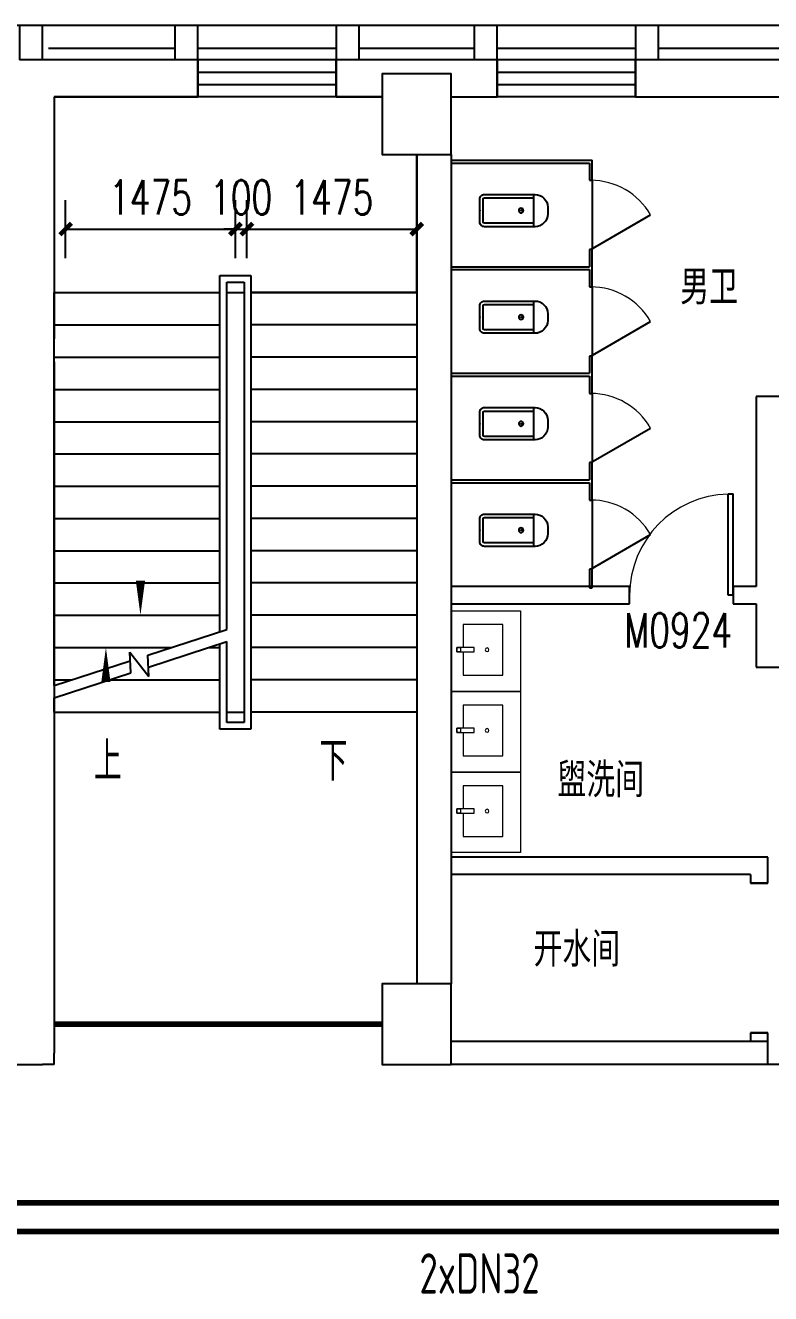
# Model space of a CAD drawing. Extents: x 2297255 to 2381355, y -608375 to -364775.
# Drawn here: x 2356448 to 2362923, y -508222 to -497213 of the extents above; entities that cross this region are included whole.
import ezdxf

# ---------------------------------------------------------------- set-up
doc = ezdxf.new("R2010")
doc.units = 0
doc.header["$LTSCALE"] = 1000
doc.header["$MEASUREMENT"] = 0
doc.linetypes.add('CENTER', pattern=[2, 1.25, -0.25, 0.25, -0.25])
doc.linetypes.add('DASH', pattern=[0.35, 0.25, -0.1])
doc.layers.add('A-FLOR-IDEN', color=7, linetype='Continuous', lineweight=20)
doc.layers.add('A-LVTRY', color=145, linetype='Continuous', lineweight=20)
for name, color, linetype in [('COLUMN', 9, 'Continuous'), ('DIM_SYMB', 3, 'Continuous'), ('LATRINE', 6, 'Continuous'), ('LVTRY', 6, 'Continuous'), ('PIPE-暖供水', 3, 'Continuous'), ('PIPE-暖回水', 2, 'DASH'), ('PUB_DIM', 3, 'Continuous'), ('STAIR', 2, 'Continuous'), ('TH_TEXT', 7, 'Continuous'), ('WALL', 9, 'Continuous'), ('WINDOW', 4, 'Continuous'), ('WINDOW_TEXT', 7, 'Continuous'), ('立面', 254, 'Continuous')]:
    doc.layers.add(name, color=color, linetype=linetype)
doc.styles.add('_TCH_DIM', font='SIMPLEX', dxfattribs={"bigfont": 'GBCBIG'})
doc.styles.add('_TCH_DIM_T3', font='SIMPLEX', dxfattribs={"width": 0.705882, "bigfont": 'GBCBIG'})
doc.styles.add('_TCH_WINDOW', font='SIMPLEX', dxfattribs={"height": 3.5, "bigfont": 'GBCBIG'})
doc.styles.add('ROS', font='simhei.ttf', dxfattribs={"width": 0.7})
doc.styles.add('TSSD_Rein', font='Tssdeng.shx', dxfattribs={"width": 0.7, "bigfont": 'hztxt.shx'})
doc.dimstyles.new('_TCH_ARCH&&100', dxfattribs={"dimtxt": 297.5, "dimasz": 100, "dimexe": 250, "dimexo": 300, "dimgap": 126.25, "dimtad": 1, "dimdec": 0, "dimzin": 0, "dimdsep": 46, "dimtxsty": '_TCH_DIM_T3', "dimblk": 'ARCHTICK', "dimcen": 0.09, "dimclrt": 7, "dimazin": 2, "dimtfac": 1, "dimtdec": 0, "dimtix": 1, "dimtmove": 2, "dimatfit": 3, "dimfxl": 30, "dimtolj": 1, "dimtzin": 0, "dimarcsym": 0})

# ---------------------------------------------------------------- blocks, each defined once
blk = doc.blocks.new('A$C549865D3')
at = {"layer": 'A-LVTRY'}
blk.add_lwpolyline([(299, 430), (550, 430), (550, 0), (0, 0), (0, 430), (252, 430)], dxfattribs=at)
for points in [[(252, 500), (252, 458), (299, 458), (299, 500)], [(299, 500), (299, 310), (252, 310), (252, 500)]]:
    blk.add_lwpolyline(points, close=True, dxfattribs=at)
blk.add_circle((275, 170), 20, dxfattribs=at)
blk = doc.blocks.new('2313414')
at = {"layer": 'A-LVTRY'}
blk.add_lwpolyline([(1698294, -109163), (1698294, -108463), (1698894, -108463), (1698894, -109163)], close=True, dxfattribs=at)
at = {"layer": 'A-LVTRY', "xscale": -0.8, "yscale": 0.8, "zscale": 0.8, "rotation": 90}
blk.add_blockref('A$C549865D3', (1698741, -108582), dxfattribs=at)
blk = doc.blocks.new('$lvtry$00000200')
at = {"color": 0}
for p, q in [((-110, -40), (-110, -470)), ((100, -30), (-100, -30)), ((110, -470), (110, -40))]:
    blk.add_line(p, q, dxfattribs=at)
blk.add_lwpolyline([(100, 0), (-100, 0, 0.414214), (-140, -40), (-140, -480, 0.414214), (-30, -590), (30, -590, 0.414214), (140, -480), (140, -40, 0.414214)], format="xyb", close=True, dxfattribs=at)
blk.add_lwpolyline([(140, -470), (-140, -470)], dxfattribs=at)
blk.add_circle((0, -359), 20, dxfattribs=at)
for centre, start, end in [((-100, -40), 90, 180), ((100, -40), 0, 90)]:
    blk.add_arc(centre, 10, start, end, dxfattribs=at)
for p in [(0, 0), (0, -359)]:
    blk.add_point(p, dxfattribs=at)
blk = doc.blocks.new('_ArchTick')
at = {"color": 0, "linetype": 'ByBlock', "const_width": 0.4}
blk.add_lwpolyline([(-0.5, -0.5), (0.5, 0.5)], dxfattribs=at)
blk = doc.blocks.new('*D59')
at = {"layer": 'Defpoints', "color": 0, "transparency": 16777216}
for p in [(13499, 21458), (12024, 20906), (13499, 20906)]:
    blk.add_point(p, dxfattribs=at)
at = {"layer": 'PUB_DIM', "color": 0, "lineweight": -2, "transparency": 16777216}
for p, q in [((12024, 21206), (12024, 21708)), ((13499, 21206), (13499, 21708)), ((12024, 21458), (13499, 21458))]:
    blk.add_line(p, q, dxfattribs=at)
at = {"layer": 'PUB_DIM', "color": 0, "lineweight": -2, "transparency": 16777216, "xscale": 100, "yscale": 100, "zscale": 100, "rotation": 180}
blk.add_blockref('_ArchTick', (12024, 21458), dxfattribs=at)
at = {"layer": 'PUB_DIM', "color": 0, "lineweight": -2, "transparency": 16777216, "xscale": 100, "yscale": 100, "zscale": 100}
blk.add_blockref('_ArchTick', (13499, 21458), dxfattribs=at)
at = {"layer": 'PUB_DIM', "color": 7, "transparency": 16777216, "insert": (12762, 21733), "char_height": 297.5, "attachment_point": 5, "style": '_TCH_DIM_T3'}
blk.add_mtext('\\A1;1475', dxfattribs=at)
blk = doc.blocks.new('*D60')
at = {"layer": 'Defpoints', "color": 0, "transparency": 16777216}
for p in [(12024, 21458), (11924, 20906), (12024, 20906)]:
    blk.add_point(p, dxfattribs=at)
at = {"layer": 'PUB_DIM', "color": 0, "lineweight": -2, "transparency": 16777216}
for p, q in [((11924, 21206), (11924, 21708)), ((12024, 21206), (12024, 21708)), ((11924, 21458), (11824, 21458)), ((11924, 21458), (12024, 21458)), ((12024, 21458), (12124, 21458))]:
    blk.add_line(p, q, dxfattribs=at)
at = {"layer": 'PUB_DIM', "color": 0, "lineweight": -2, "transparency": 16777216, "xscale": 100, "yscale": 100, "zscale": 100}
blk.add_blockref('_ArchTick', (11924, 21458), dxfattribs=at)
at = {"layer": 'PUB_DIM', "color": 0, "lineweight": -2, "transparency": 16777216, "xscale": 100, "yscale": 100, "zscale": 100, "rotation": 180}
blk.add_blockref('_ArchTick', (12024, 21458), dxfattribs=at)
at = {"layer": 'PUB_DIM', "color": 7, "transparency": 16777216, "insert": (11974, 21733), "char_height": 297.5, "attachment_point": 5, "style": '_TCH_DIM_T3'}
blk.add_mtext('\\A1;100', dxfattribs=at)
blk = doc.blocks.new('*D61')
at = {"layer": 'Defpoints', "color": 0, "transparency": 16777216}
for p in [(11924, 21458), (10449, 20906), (11924, 20906)]:
    blk.add_point(p, dxfattribs=at)
at = {"layer": 'PUB_DIM', "color": 0, "lineweight": -2, "transparency": 16777216}
for p, q in [((10449, 21206), (10449, 21708)), ((11924, 21206), (11924, 21708)), ((10449, 21458), (11924, 21458))]:
    blk.add_line(p, q, dxfattribs=at)
at = {"layer": 'PUB_DIM', "color": 0, "lineweight": -2, "transparency": 16777216, "xscale": 100, "yscale": 100, "zscale": 100, "rotation": 180}
blk.add_blockref('_ArchTick', (10449, 21458), dxfattribs=at)
at = {"layer": 'PUB_DIM', "color": 0, "lineweight": -2, "transparency": 16777216, "xscale": 100, "yscale": 100, "zscale": 100}
blk.add_blockref('_ArchTick', (11924, 21458), dxfattribs=at)
at = {"layer": 'PUB_DIM', "color": 7, "transparency": 16777216, "insert": (11187, 21733), "char_height": 297.5, "attachment_point": 5, "style": '_TCH_DIM_T3'}
blk.add_mtext('\\A1;1475', dxfattribs=at)
blk = doc.blocks.new('*D206')
at = {"layer": 'Defpoints', "color": 0, "transparency": 16777216}
for p in [(13499, 21458), (12024, 20906), (13499, 20906)]:
    blk.add_point(p, dxfattribs=at)
at = {"layer": 'PUB_DIM', "color": 0, "lineweight": -2, "transparency": 16777216}
for p, q in [((12024, 21206), (12024, 21708)), ((13499, 21206), (13499, 21708)), ((12024, 21458), (13499, 21458))]:
    blk.add_line(p, q, dxfattribs=at)
at = {"layer": 'PUB_DIM', "color": 0, "lineweight": -2, "transparency": 16777216, "xscale": 100, "yscale": 100, "zscale": 100, "rotation": 180}
blk.add_blockref('_ArchTick', (12024, 21458), dxfattribs=at)
at = {"layer": 'PUB_DIM', "color": 0, "lineweight": -2, "transparency": 16777216, "xscale": 100, "yscale": 100, "zscale": 100}
blk.add_blockref('_ArchTick', (13499, 21458), dxfattribs=at)
at = {"layer": 'PUB_DIM', "color": 7, "transparency": 16777216, "insert": (12762, 21733), "char_height": 297.5, "attachment_point": 5, "style": '_TCH_DIM_T3'}
blk.add_mtext('\\A1;1475', dxfattribs=at)
blk = doc.blocks.new('*D207')
at = {"layer": 'Defpoints', "color": 0, "transparency": 16777216}
for p in [(12024, 21458), (11924, 20906), (12024, 20906)]:
    blk.add_point(p, dxfattribs=at)
at = {"layer": 'PUB_DIM', "color": 0, "lineweight": -2, "transparency": 16777216}
for p, q in [((11924, 21206), (11924, 21708)), ((12024, 21206), (12024, 21708)), ((11924, 21458), (11824, 21458)), ((11924, 21458), (12024, 21458)), ((12024, 21458), (12124, 21458))]:
    blk.add_line(p, q, dxfattribs=at)
at = {"layer": 'PUB_DIM', "color": 0, "lineweight": -2, "transparency": 16777216, "xscale": 100, "yscale": 100, "zscale": 100}
blk.add_blockref('_ArchTick', (11924, 21458), dxfattribs=at)
at = {"layer": 'PUB_DIM', "color": 0, "lineweight": -2, "transparency": 16777216, "xscale": 100, "yscale": 100, "zscale": 100, "rotation": 180}
blk.add_blockref('_ArchTick', (12024, 21458), dxfattribs=at)
at = {"layer": 'PUB_DIM', "color": 7, "transparency": 16777216, "insert": (11974, 21733), "char_height": 297.5, "attachment_point": 5, "style": '_TCH_DIM_T3'}
blk.add_mtext('\\A1;100', dxfattribs=at)
blk = doc.blocks.new('*D208')
at = {"layer": 'Defpoints', "color": 0, "transparency": 16777216}
for p in [(11924, 21458), (10449, 20906), (11924, 20906)]:
    blk.add_point(p, dxfattribs=at)
at = {"layer": 'PUB_DIM', "color": 0, "lineweight": -2, "transparency": 16777216}
for p, q in [((10449, 21206), (10449, 21708)), ((11924, 21206), (11924, 21708)), ((10449, 21458), (11924, 21458))]:
    blk.add_line(p, q, dxfattribs=at)
at = {"layer": 'PUB_DIM', "color": 0, "lineweight": -2, "transparency": 16777216, "xscale": 100, "yscale": 100, "zscale": 100, "rotation": 180}
blk.add_blockref('_ArchTick', (10449, 21458), dxfattribs=at)
at = {"layer": 'PUB_DIM', "color": 0, "lineweight": -2, "transparency": 16777216, "xscale": 100, "yscale": 100, "zscale": 100}
blk.add_blockref('_ArchTick', (11924, 21458), dxfattribs=at)
at = {"layer": 'PUB_DIM', "color": 7, "transparency": 16777216, "insert": (11187, 21733), "char_height": 297.5, "attachment_point": 5, "style": '_TCH_DIM_T3'}
blk.add_mtext('\\A1;1475', dxfattribs=at)
blk = doc.blocks.new('*D353')
at = {"layer": 'Defpoints', "color": 0, "transparency": 16777216}
for p in [(13499, 21458), (12024, 20906), (13499, 20906)]:
    blk.add_point(p, dxfattribs=at)
at = {"layer": 'PUB_DIM', "color": 0, "lineweight": -2, "transparency": 16777216}
for p, q in [((12024, 21206), (12024, 21708)), ((13499, 21206), (13499, 21708)), ((12024, 21458), (13499, 21458))]:
    blk.add_line(p, q, dxfattribs=at)
at = {"layer": 'PUB_DIM', "color": 0, "lineweight": -2, "transparency": 16777216, "xscale": 100, "yscale": 100, "zscale": 100, "rotation": 180}
blk.add_blockref('_ArchTick', (12024, 21458), dxfattribs=at)
at = {"layer": 'PUB_DIM', "color": 0, "lineweight": -2, "transparency": 16777216, "xscale": 100, "yscale": 100, "zscale": 100}
blk.add_blockref('_ArchTick', (13499, 21458), dxfattribs=at)
at = {"layer": 'PUB_DIM', "color": 7, "transparency": 16777216, "insert": (12762, 21733), "char_height": 297.5, "attachment_point": 5, "style": '_TCH_DIM_T3'}
blk.add_mtext('\\A1;1475', dxfattribs=at)
blk = doc.blocks.new('*D354')
at = {"layer": 'Defpoints', "color": 0, "transparency": 16777216}
for p in [(12024, 21458), (11924, 20906), (12024, 20906)]:
    blk.add_point(p, dxfattribs=at)
at = {"layer": 'PUB_DIM', "color": 0, "lineweight": -2, "transparency": 16777216}
for p, q in [((11924, 21206), (11924, 21708)), ((12024, 21206), (12024, 21708)), ((11924, 21458), (11824, 21458)), ((11924, 21458), (12024, 21458)), ((12024, 21458), (12124, 21458))]:
    blk.add_line(p, q, dxfattribs=at)
at = {"layer": 'PUB_DIM', "color": 0, "lineweight": -2, "transparency": 16777216, "xscale": 100, "yscale": 100, "zscale": 100}
blk.add_blockref('_ArchTick', (11924, 21458), dxfattribs=at)
at = {"layer": 'PUB_DIM', "color": 0, "lineweight": -2, "transparency": 16777216, "xscale": 100, "yscale": 100, "zscale": 100, "rotation": 180}
blk.add_blockref('_ArchTick', (12024, 21458), dxfattribs=at)
at = {"layer": 'PUB_DIM', "color": 7, "transparency": 16777216, "insert": (11974, 21733), "char_height": 297.5, "attachment_point": 5, "style": '_TCH_DIM_T3'}
blk.add_mtext('\\A1;100', dxfattribs=at)
blk = doc.blocks.new('*D355')
at = {"layer": 'Defpoints', "color": 0, "transparency": 16777216}
for p in [(11924, 21458), (10449, 20906), (11924, 20906)]:
    blk.add_point(p, dxfattribs=at)
at = {"layer": 'PUB_DIM', "color": 0, "lineweight": -2, "transparency": 16777216}
for p, q in [((10449, 21206), (10449, 21708)), ((11924, 21206), (11924, 21708)), ((10449, 21458), (11924, 21458))]:
    blk.add_line(p, q, dxfattribs=at)
at = {"layer": 'PUB_DIM', "color": 0, "lineweight": -2, "transparency": 16777216, "xscale": 100, "yscale": 100, "zscale": 100, "rotation": 180}
blk.add_blockref('_ArchTick', (10449, 21458), dxfattribs=at)
at = {"layer": 'PUB_DIM', "color": 0, "lineweight": -2, "transparency": 16777216, "xscale": 100, "yscale": 100, "zscale": 100}
blk.add_blockref('_ArchTick', (11924, 21458), dxfattribs=at)
at = {"layer": 'PUB_DIM', "color": 7, "transparency": 16777216, "insert": (11187, 21733), "char_height": 297.5, "attachment_point": 5, "style": '_TCH_DIM_T3'}
blk.add_mtext('\\A1;1475', dxfattribs=at)
blk = doc.blocks.new('_FZHK')
blk.add_lwpolyline([(-0.5, -0.5), (0.5, -0.5), (0.5, 0.5), (-0.5, 0.5)], close=True)
blk = doc.blocks.new('$WINLIB2D$00000001')
at = {"color": 0}
for points in [[(-0.5, 0.5), (-0.5, -0.5)], [(-0.5, 0.5), (0.5, 0.5)], [(0.5, -0.5), (0.5, 0.5)], [(0.5, 0.1667), (-0.5, 0.1667)], [(0.5, -0.1667), (-0.5, -0.1667)], [(-0.5, -0.5), (0.5, -0.5)]]:
    blk.add_lwpolyline(points, dxfattribs=at)
blk = doc.blocks.new('*D537')
at = {"layer": 'Defpoints', "color": 0, "transparency": 16777216}
for p in [(13499, 21458), (12024, 20906), (13499, 20906)]:
    blk.add_point(p, dxfattribs=at)
at = {"layer": 'PUB_DIM', "color": 0, "lineweight": -2, "transparency": 16777216}
for p, q in [((12024, 21206), (12024, 21708)), ((13499, 21206), (13499, 21708)), ((12024, 21458), (13499, 21458))]:
    blk.add_line(p, q, dxfattribs=at)
at = {"layer": 'PUB_DIM', "color": 0, "lineweight": -2, "transparency": 16777216, "xscale": 100, "yscale": 100, "zscale": 100, "rotation": 180}
blk.add_blockref('_ArchTick', (12024, 21458), dxfattribs=at)
at = {"layer": 'PUB_DIM', "color": 0, "lineweight": -2, "transparency": 16777216, "xscale": 100, "yscale": 100, "zscale": 100}
blk.add_blockref('_ArchTick', (13499, 21458), dxfattribs=at)
at = {"layer": 'PUB_DIM', "color": 7, "transparency": 16777216, "insert": (12762, 21733), "char_height": 297.5, "attachment_point": 5, "style": '_TCH_DIM_T3'}
blk.add_mtext('\\A1;1475', dxfattribs=at)
blk = doc.blocks.new('*D538')
at = {"layer": 'Defpoints', "color": 0, "transparency": 16777216}
for p in [(12024, 21458), (11924, 20906), (12024, 20906)]:
    blk.add_point(p, dxfattribs=at)
at = {"layer": 'PUB_DIM', "color": 0, "lineweight": -2, "transparency": 16777216}
for p, q in [((11924, 21206), (11924, 21708)), ((12024, 21206), (12024, 21708)), ((11924, 21458), (11824, 21458)), ((11924, 21458), (12024, 21458)), ((12024, 21458), (12124, 21458))]:
    blk.add_line(p, q, dxfattribs=at)
at = {"layer": 'PUB_DIM', "color": 0, "lineweight": -2, "transparency": 16777216, "xscale": 100, "yscale": 100, "zscale": 100}
blk.add_blockref('_ArchTick', (11924, 21458), dxfattribs=at)
at = {"layer": 'PUB_DIM', "color": 0, "lineweight": -2, "transparency": 16777216, "xscale": 100, "yscale": 100, "zscale": 100, "rotation": 180}
blk.add_blockref('_ArchTick', (12024, 21458), dxfattribs=at)
at = {"layer": 'PUB_DIM', "color": 7, "transparency": 16777216, "insert": (11974, 21733), "char_height": 297.5, "attachment_point": 5, "style": '_TCH_DIM_T3'}
blk.add_mtext('\\A1;100', dxfattribs=at)
blk = doc.blocks.new('*D539')
at = {"layer": 'Defpoints', "color": 0, "transparency": 16777216}
for p in [(11924, 21458), (10449, 20906), (11924, 20906)]:
    blk.add_point(p, dxfattribs=at)
at = {"layer": 'PUB_DIM', "color": 0, "lineweight": -2, "transparency": 16777216}
for p, q in [((10449, 21206), (10449, 21708)), ((11924, 21206), (11924, 21708)), ((10449, 21458), (11924, 21458))]:
    blk.add_line(p, q, dxfattribs=at)
at = {"layer": 'PUB_DIM', "color": 0, "lineweight": -2, "transparency": 16777216, "xscale": 100, "yscale": 100, "zscale": 100, "rotation": 180}
blk.add_blockref('_ArchTick', (10449, 21458), dxfattribs=at)
at = {"layer": 'PUB_DIM', "color": 0, "lineweight": -2, "transparency": 16777216, "xscale": 100, "yscale": 100, "zscale": 100}
blk.add_blockref('_ArchTick', (11924, 21458), dxfattribs=at)
at = {"layer": 'PUB_DIM', "color": 7, "transparency": 16777216, "insert": (11187, 21733), "char_height": 297.5, "attachment_point": 5, "style": '_TCH_DIM_T3'}
blk.add_mtext('\\A1;1475', dxfattribs=at)
blk = doc.blocks.new('$DorLib2D$00000001')
for p, q in [((0.45, 0.975), (0.5, 0.975)), ((0.45, 0), (0.45, 0.975)), ((0.5, 0), (0.5, 0.975)), ((0.5, 0), (0.45, 0))]:
    blk.add_line(p, q)
at = {"lineweight": 13}
blk.add_arc((0.475, 0), 0.975, 91.4693, 180, dxfattribs=at)
blk = doc.blocks.new('$TCHSYS$APDOOR2D')
blk.add_line((0.5, 0), (0, 0.866))
at = {"lineweight": 13}
blk.add_arc((0.5, 0), 1, 120, 180, dxfattribs=at)
blk = doc.blocks.new('A$C67117B41')
for p, q in [((21719.1, 23226.2), (-18720.9, 23226.2)), ((18849.1, 14206.2), (16549.1, 14206.2))]:
    blk.add_line(p, q)
for points in [[(10249.1, 22926.2), (10249.1, 23226.2), (10049.1, 23226.2), (10049.1, 22926.2)], [(11599.1, 22926.2), (11599.1, 23226.2), (11399.1, 23226.2), (11399.1, 22926.2)], [(12999.1, 22926.2), (12999.1, 23226.2), (12799.1, 23226.2), (12799.1, 22926.2)], [(14199.1, 22926.2), (14199.1, 23226.2), (13999.1, 23226.2), (13999.1, 22926.2)], [(15599.1, 22926.2), (15599.1, 23226.2), (15399.1, 23226.2), (15399.1, 22926.2)], [(11399.1, 23026.2), (10299.1, 23026.2)], [(12799.1, 23026.2), (11599.1, 23026.2)], [(13999.1, 23026.2), (12999.1, 23026.2)], [(15399.1, 23026.2), (14199.1, 23026.2)], [(16699.1, 23026.2), (15599.1, 23026.2)]]:
    blk.add_lwpolyline(points)
at = {"layer": 'DIM_SYMB'}
for points in [[(12749.1, 17126.2, 0, 0, 0), (12749.1, 21756.2, 0, 0, 0), (11099.1, 21756.2, 0, 0, 0), (11099.1, 18106.2, 0, 80, 0), (11099.1, 18406.2, 0, 0, 0)], [(10799.1, 17126.2, 0, 0, 0), (10799.1, 17826.2, 0, 80, 0), (10799.1, 17526.2, 0, 0, 0)]]:
    blk.add_lwpolyline(points, format="xyseb", dxfattribs=at)
at = {"layer": 'LATRINE'}
for p, q in [((13799.1, 22056.2), (15024.1, 22056.2)), ((13799.1, 22056.2), (13799.1, 22031.2)), ((13799.1, 22031.2), (14999.1, 22031.2)), ((14999.1, 22031.2), (14999.1, 21881.2)), ((15024.1, 21881.2), (15024.1, 22056.2)), ((14999.1, 21881.2), (15024.1, 21881.2)), ((15024.1, 21881.2, 400), (15024.1, 21281.2, 400)), ((15024.1, 21281.2), (14999.1, 21281.2)), ((14999.1, 21281.2), (14999.1, 21131.2)), ((15024.1, 21118.7), (15024.1, 21281.2)), ((13799.1, 21131.2), (14999.1, 21131.2)), ((13799.1, 21131.2), (13799.1, 21106.2)), ((13799.1, 21106.2), (14999.1, 21106.2)), ((14999.1, 21106.2), (14999.1, 20956.2)), ((15024.1, 20956.2), (15024.1, 21118.7)), ((14999.1, 20956.2), (15024.1, 20956.2)), ((15024.1, 20956.2, 400), (15024.1, 20356.2, 400)), ((15024.1, 20356.2), (14999.1, 20356.2)), ((14999.1, 20356.2), (14999.1, 20206.2)), ((15024.1, 20193.7), (15024.1, 20356.2)), ((13799.1, 20206.2), (14999.1, 20206.2)), ((13799.1, 20206.2), (13799.1, 20181.2)), ((13799.1, 20181.2), (14999.1, 20181.2)), ((14999.1, 20181.2), (14999.1, 20031.2)), ((15024.1, 20031.2), (15024.1, 20193.7)), ((14999.1, 20031.2), (15024.1, 20031.2)), ((15024.1, 20031.2, 400), (15024.1, 19431.2, 400)), ((15024.1, 19431.2), (14999.1, 19431.2)), ((14999.1, 19431.2), (14999.1, 19281.2)), ((15024.1, 19268.7), (15024.1, 19431.2)), ((13799.1, 19281.2), (14999.1, 19281.2)), ((13799.1, 19281.2), (13799.1, 19256.2)), ((15024.1, 19106.2), (15024.1, 19268.7)), ((13799.1, 19256.2), (14999.1, 19256.2)), ((14999.1, 19256.2), (14999.1, 19106.2)), ((14999.1, 19106.2), (15024.1, 19106.2)), ((15024.1, 19106.2, 400), (15024.1, 18506.2, 400)), ((15024.1, 18506.2), (14999.1, 18506.2)), ((14999.1, 18506.2), (14999.1, 18343.7)), ((15024.1, 18343.7), (15024.1, 18506.2)), ((14999.1, 18343.7), (15024.1, 18343.7))]:
    blk.add_line(p, q, dxfattribs=at)
at = {"layer": 'STAIR'}
for p, q in [((13199.1, 22606.2), (10349.1, 22606.2)), ((10349.1, 22606.2), (10349.1, 20906.2)), ((13499.1, 20906.2), (13499.1, 22106.2)), ((11789.1, 17962.8), (11789.1, 21056.2)), ((11789.1, 21056.2), (12059.1, 21056.2)), ((12059.1, 21056.2), (12059.1, 17116.2)), ((11849.1, 17982.2), (11849.1, 20996.2)), ((11849.1, 20996.2), (11999.1, 20996.2)), ((11999.1, 20996.2), (11999.1, 17176.2)), ((10349.1, 17495.4), (10349.1, 20906.2)), ((10349.1, 20906.2), (11789.1, 20906.2)), ((10349.1, 20906.2), (11789.1, 20906.2)), ((11849.1, 17982.2), (11849.1, 20906.2)), ((11849.1, 20906.2), (11999.1, 20906.2)), ((11999.1, 20906.2), (11999.1, 17266.2)), ((13499.1, 20906.2), (12059.1, 20906.2)), ((12059.1, 20906.2), (13499.1, 20906.2)), ((13499.1, 20906.2), (13499.1, 17266.2)), ((10349.1, 20626.2), (11789.1, 20626.2)), ((13499.1, 20626.2), (12059.1, 20626.2)), ((10349.1, 20346.2), (11789.1, 20346.2)), ((13499.1, 20346.2), (12059.1, 20346.2)), ((10349.1, 20066.2), (11789.1, 20066.2)), ((13499.1, 20066.2), (12059.1, 20066.2)), ((10349.1, 19786.2), (11789.1, 19786.2)), ((13499.1, 19786.2), (12059.1, 19786.2)), ((10349.1, 19506.2), (11789.1, 19506.2)), ((13499.1, 19506.2), (12059.1, 19506.2)), ((10349.1, 19226.2), (11789.1, 19226.2)), ((13499.1, 19226.2), (12059.1, 19226.2)), ((10349.1, 18946.2), (11789.1, 18946.2)), ((13499.1, 18946.2), (12059.1, 18946.2)), ((10349.1, 18666.2), (11789.1, 18666.2)), ((13499.1, 18666.2), (12059.1, 18666.2)), ((10349.1, 18386.2), (11789.1, 18386.2)), ((13499.1, 18386.2), (12059.1, 18386.2)), ((10349.1, 18106.2), (11789.1, 18106.2)), ((13499.1, 18106.2), (12059.1, 18106.2)), ((11162.9, 17759.5), (11849.1, 17982.2)), ((11168.3, 17656.1), (11849.1, 17877.1)), ((11789.1, 17116.2), (11789.1, 17857.6)), ((11849.1, 17266.2), (11849.1, 17877.1)), ((11849.1, 17176.2), (11849.1, 17877.1)), ((10349.1, 17826.2), (11368.5, 17826.2)), ((11016.4, 17606.8), (11007.1, 17785)), ((11007.1, 17785), (11172.6, 17573)), ((11172.6, 17573), (11162.9, 17759.5)), ((11692.4, 17826.2), (11789.1, 17826.2)), ((13499.1, 17826.2), (12059.1, 17826.2)), ((10349.1, 17495.4), (11011, 17710.2)), ((10349.1, 17390.2), (11016.4, 17606.8)), ((10349.1, 17546.2), (10505.8, 17546.2)), ((10829.8, 17546.2), (11789.1, 17546.2)), ((13499.1, 17546.2), (12059.1, 17546.2)), ((10349.1, 17266.2), (10349.1, 17390.2)), ((10349.1, 17266.2), (11789.1, 17266.2)), ((11849.1, 17266.2), (11999.1, 17266.2)), ((11999.1, 17176.2), (11849.1, 17176.2)), ((13499.1, 17266.2), (12059.1, 17266.2)), ((12059.1, 17116.2), (11789.1, 17116.2))]:
    blk.add_line(p, q, dxfattribs=at)
at = {"layer": 'WALL'}
for p, q in [((10249.1, 22926.2), (10049.1, 22926.2)), ((11599.1, 22926.2), (10249.1, 22926.2)), ((11599.1, 22606.2), (11599.1, 22926.2)), ((13499.1, 22926.2), (12799.1, 22926.2)), ((12799.1, 22926.2), (12799.1, 22606.2)), ((14199.1, 22926.2), (13499.1, 22926.2)), ((14199.1, 22606.2), (14199.1, 22926.2)), ((16899.1, 22926.2), (15399.1, 22926.2)), ((15399.1, 22926.2), (15399.1, 22606.2)), ((10349.1, 22606.2), (11599.1, 22606.2)), ((10349.1, 22606.2), (10349.1, 20506.2)), ((12799.1, 22606.2), (13199.1, 22606.2)), ((13799.1, 22606.2), (14199.1, 22606.2)), ((15399.1, 22606.2), (16899.1, 22606.2)), ((13499.1, 22106.2), (13499.1, 18306.2)), ((13799.1, 22106.2), (13799.1, 18306.2)), ((10349.1, 20506.2), (10349.1, 20506.2)), ((10349.1, 20306.2), (10349.1, 20506.2)), ((10349.1, 20306.2), (10349.1, 20306.2)), ((10349.1, 20306.2), (10349.1, 14306.2)), ((16449.1, 20006.2), (16449.1, 18356.2)), ((17349.1, 20006.2), (16449.1, 20006.2)), ((13499.1, 18306.2), (13499.1, 15906.2)), ((15349.1, 18356.2), (13799.1, 18356.2)), ((13799.1, 18306.2), (13799.1, 15906.2)), ((15349.1, 18206.2), (15349.1, 18356.2)), ((16449.1, 18356.2), (16249.1, 18356.2)), ((16249.1, 18356.2), (16249.1, 18206.2)), ((13799.1, 18206.2), (15349.1, 18206.2)), ((16249.1, 18206.2), (16449.1, 18206.2)), ((16449.1, 18206.2), (16449.1, 17656.2)), ((16449.1, 17656.2), (16999.1, 17656.2)), ((16549.1, 16006.2), (13799.1, 16006.2)), ((16549.1, 15781.2), (16549.1, 16006.2)), ((13499.1, 15906.2), (13499.1, 14906.2)), ((13799.1, 15906.2), (13799.1, 14906.2)), ((16399.1, 15856.2), (13799.1, 15856.2)), ((16399.1, 15856.2), (16399.1, 15781.2)), ((16399.1, 15781.2), (16549.1, 15781.2)), ((16549.1, 14480.7), (16399.1, 14480.7)), ((16399.1, 14480.7), (16399.1, 14406.2)), ((16549.1, 14406.2), (16549.1, 14480.7)), ((16549.1, 14406.2), (13799.1, 14406.2)), ((16549.1, 14206.2), (16549.1, 14406.2)), ((9949.1, 14206.2), (10249.1, 14206.2)), ((10349.1, 14206.2), (10249.1, 14206.2)), ((10349.1, 14306.2), (10349.1, 14306.2)), ((10349.1, 14206.2), (10349.1, 14306.2)), ((16549.1, 14206.2), (13799.1, 14206.2))]:
    blk.add_line(p, q, dxfattribs=at)
at = {"layer": 'WINDOW', "linetype": 'DASH'}
for p, q in [((16549.1, 15781.2), (16399.1, 15781.2)), ((16399.1, 14480.7), (16549.1, 14480.7))]:
    blk.add_line(p, q, dxfattribs=at)
at = {"layer": 'A-LVTRY'}
for p in [(-1684494.4, 126608.4), (-1684494.4, 125908.4), (-1684494.4, 125208.4)]:
    blk.add_blockref('2313414', p, dxfattribs=at)
at = {"layer": 'COLUMN', "yscale": 600, "zscale": 600, "rotation": 90}
for p, xscale in [((13499.1, 22456.2), 700), ((13499.1, 14556.2), 699.9999999129213)]:
    blk.add_blockref('_FZHK', p, dxfattribs=dict(at, xscale=xscale))
at = {"layer": 'LATRINE', "xscale": 600, "yscale": 600, "zscale": 25, "rotation": 270}
for p in [(15011.6, 21581.2), (15011.6, 20656.2), (15011.6, 19731.2), (15011.6, 18806.2)]:
    blk.add_blockref('$TCHSYS$APDOOR2D', p, dxfattribs=at)
at = {"layer": 'LVTRY', "extrusion": (0, 0, -1), "zscale": -1, "rotation": 270}
for p in [(-14046.9, 21618.7, 0), (-14046.9, 20693.7, 0), (-14046.9, 19768.7, 0), (-14046.9, 18843.7, 0)]:
    blk.add_blockref('$lvtry$00000200', p, dxfattribs=at)
at = {"layer": 'WINDOW', "xscale": 1200, "yscale": 320, "zscale": 1200, "rotation": 180}
for p in [(12199.1, 22766.2), (14799.1, 22766.2)]:
    blk.add_blockref('$WINLIB2D$00000001', p, dxfattribs=at)
at = {"layer": 'WINDOW'}
ref = blk.add_blockref('$DorLib2D$00000001', (15799.1, 18281.2), dxfattribs=dict(at, xscale=-900, yscale=-900, zscale=-900, rotation=180.0000000000286))
ref.add_attrib('A', 'M0924', (15304.1, 17827.6), dxfattribs={"layer": 'WINDOW_TEXT', "height": 297.5, "style": '_TCH_WINDOW', "width": 0.705882})
at = {"layer": 'A-FLOR-IDEN', "style": 'ROS', "width": 0.7}
for s, p in [('男卫', (15788.4, 20832.5)), ('盥洗间', (14721.6, 16554.5)), ('开水间', (14513.3, 15084))]:
    blk.add_text(s, height=262.87, dxfattribs=at).set_placement(p)
at = {"layer": 'DIM_SYMB', "color": 7, "style": '_TCH_DIM'}
for s, p in [('上', (10694.9, 16671.2)), ('下', (12654.2, 16671.2))]:
    blk.add_text(s, height=337.6, dxfattribs=at).set_placement(p)
at = {"layer": 'PUB_DIM'}
for p1, p2, picture, middle in [((10449.1, 20906.2), (11924.1, 20906.2), '*D61', (11186.6, 21733.1)), ((10449.1, 20906.2), (11924.1, 20906.2), '*D208', (11186.6, 21733.1)), ((10449.1, 20906.2), (11924.1, 20906.2), '*D355', (11186.6, 21733.1)), ((10449.1, 20906.2), (11924.1, 20906.2), '*D539', (11186.6, 21733.1)), ((11924.1, 20906.2), (12024.1, 20906.2), '*D60', (11974.1, 21733.1)), ((11924.1, 20906.2), (12024.1, 20906.2), '*D207', (11974.1, 21733.1)), ((11924.1, 20906.2), (12024.1, 20906.2), '*D354', (11974.1, 21733.1)), ((11924.1, 20906.2), (12024.1, 20906.2), '*D538', (11974.1, 21733.1)), ((12024.1, 20906.2), (13499.1, 20906.2), '*D59', (12761.6, 21733.1)), ((12024.1, 20906.2), (13499.1, 20906.2), '*D206', (12761.6, 21733.1)), ((12024.1, 20906.2), (13499.1, 20906.2), '*D353', (12761.6, 21733.1)), ((12024.1, 20906.2), (13499.1, 20906.2), '*D537', (12761.6, 21733.1))]:
    dim = blk.add_aligned_dim(p1=p1, p2=p2, distance=551.9, dimstyle='_TCH_ARCH&&100', dxfattribs=at)
    dim.commit()
    dim.dimension.update_dxf_attribs({"geometry": picture, "text_midpoint": middle})

msp = doc.modelspace()

# ---------------------------------------------------------------- linework, layer by layer
at = {"layer": 'PIPE-暖供水', "linetype": 'Continuous', "const_width": 50}
msp.add_lwpolyline([(2365504, -507683.2), (2355673, -507683.2)], dxfattribs=at)
at = {"layer": 'PIPE-暖回水', "linetype": 'DASH', "const_width": 50}
msp.add_lwpolyline([(2365704, -507433.2), (2355473, -507433.2)], dxfattribs=at)
at = {"layer": '立面', "linetype": 'CENTER', "const_width": 50}
msp.add_lwpolyline([(2356698.3, -505883.2), (2359548.3, -505883.2)], dxfattribs=at)

# ---------------------------------------------------------------- block references
msp.add_blockref('A$C67117B41', (2346349.2, -520439.4))

# ---------------------------------------------------------------- texts
at = {"layer": 'TH_TEXT', "style": 'TSSD_Rein', "width": 0.7}
msp.add_text('2xDN32', height=350, dxfattribs=at).set_placement((2359872.1, -508221.6))

doc.saveas('drawing.dxf')
